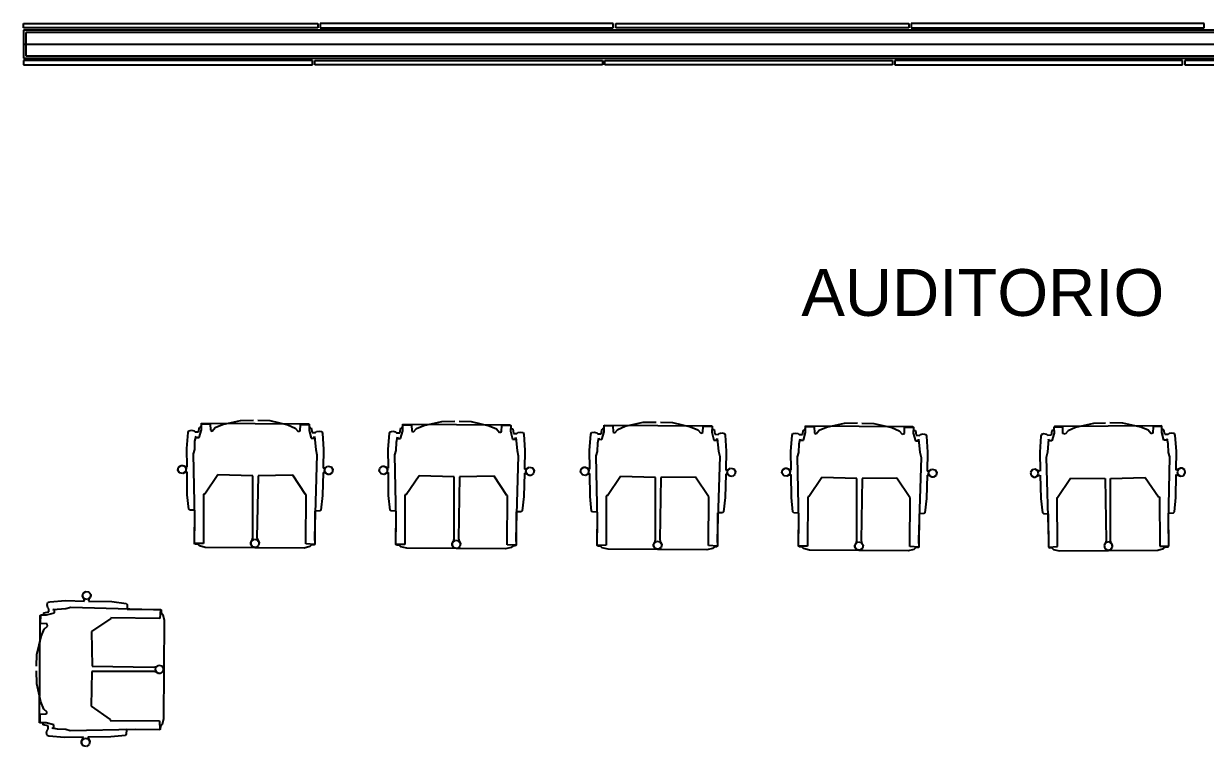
# Model space of a CAD drawing. Header units: millimetres. Extents: x 32.4 to 129.7, y 76.1 to 139.3.
# Drawn here: x 76.03 to 81.08, y 78.74 to 81.83 of the extents above; entities that cross this region are included whole.
import ezdxf

# ---------------------------------------------------------------- set-up
doc = ezdxf.new("R2010")
doc.units = ezdxf.units.MM
for name, color, linetype in [('HATCH LADRILLO COMUN', 7, 'Continuous'), ('Sectores', 3, 'Continuous'), ('tabique', 7, 'Continuous'), ('tabique revestimiento', 7, 'Continuous')]:
    doc.layers.add(name, color=color, linetype=linetype)
doc.styles.add('MtXpl_Arial_Unicode_', font='ARIALUNI.ttf')

msp = doc.modelspace()

# ---------------------------------------------------------------- linework, layer by layer
at = {"linetype": 'Continuous'}
for p, q in [((76.785069, 80.102491), (76.786104, 80.116429)), ((76.786104, 80.116429), (76.823655, 80.11641)), ((76.786105, 80.09031), (76.786302, 80.118768)), ((76.786302, 80.118768), (77.244931, 80.115875)), ((76.823655, 80.11641), (76.824419, 80.088642)), ((76.844986, 80.100301), (76.876261, 80.113504)), ((76.876261, 80.113504), (76.953414, 80.130552)), ((76.953414, 80.130552), (77.008849, 80.131558)), ((77.02768, 80.131335), (77.078842, 80.129759)), ((77.078842, 80.129759), (77.155794, 80.111735)), ((77.155794, 80.111735), (77.1869, 80.098136)), ((77.209011, 80.086491), (77.210136, 80.113963)), ((77.210136, 80.113963), (77.247685, 80.113507)), ((77.244931, 80.115875), (77.247685, 80.113507)), ((77.247685, 80.113507), (77.247166, 80.088097)), ((77.247685, 80.113507), (77.248542, 80.099557)), ((77.646229, 80.098571), (77.647263, 80.11251)), ((77.647263, 80.11251), (77.684815, 80.11249)), ((77.647264, 80.08639), (77.647462, 80.114848)), ((77.647462, 80.114848), (78.106091, 80.111955)), ((77.684815, 80.11249), (77.685579, 80.084722)), ((77.706146, 80.096381), (77.737421, 80.109585)), ((77.737421, 80.109585), (77.814574, 80.126632)), ((77.814574, 80.126632), (77.870009, 80.127638)), ((77.88884, 80.127416), (77.940001, 80.125839)), ((77.940001, 80.125839), (78.016954, 80.107815)), ((78.016954, 80.107815), (78.048059, 80.094216)), ((78.070171, 80.082571), (78.071296, 80.110044)), ((78.071296, 80.110044), (78.108844, 80.109587)), ((78.106091, 80.111955), (78.108844, 80.109587)), ((78.108844, 80.109587), (78.108325, 80.084177)), ((78.108844, 80.109587), (78.109702, 80.095637)), ((78.507389, 80.094651), (78.508423, 80.10859)), ((78.508423, 80.10859), (78.545974, 80.108571)), ((78.508424, 80.08247), (78.508621, 80.110928)), ((78.508621, 80.110928), (78.96725, 80.108035)), ((78.545974, 80.108571), (78.546739, 80.080802)), ((78.59858, 80.105665), (78.675733, 80.122712)), ((78.675733, 80.122712), (78.731169, 80.123718)), ((78.75, 80.123496), (78.801161, 80.121919)), ((78.801161, 80.121919), (78.878114, 80.103895)), ((78.93133, 80.078651), (78.932455, 80.106124)), ((78.932455, 80.106124), (78.970004, 80.105667)), ((78.96725, 80.108035), (78.970004, 80.105667)), ((79.369584, 80.078551), (79.369781, 80.107008)), ((79.369781, 80.107008), (79.82841, 80.104115)), ((79.45974, 80.101745), (79.536893, 80.118793)), ((79.536893, 80.118793), (79.592328, 80.119799)), ((79.611159, 80.119576), (79.662321, 80.117999)), ((79.662321, 80.117999), (79.739273, 80.099975)), ((80.893536, 80.107008), (80.434907, 80.104115)), ((80.600996, 80.117999), (80.524043, 80.099975)), ((80.652157, 80.119576), (80.600996, 80.117999)), ((80.726424, 80.118793), (80.670988, 80.119799)), ((80.803577, 80.101745), (80.726424, 80.118793)), ((80.893733, 80.078551), (80.893536, 80.107008)), ((76.724012, 80.011198), (76.729358, 80.07869)), ((76.729358, 80.07869), (76.732159, 80.086464)), ((76.732159, 80.086464), (76.743247, 80.088621)), ((76.743247, 80.088621), (76.755413, 80.086175)), ((76.755413, 80.086175), (76.759499, 80.081831)), ((76.758736, 80.04229), (76.763336, 80.064018)), ((76.759499, 80.081831), (76.773268, 80.082011)), ((76.763336, 80.064018), (76.765559, 80.057844)), ((76.765559, 80.057844), (76.777051, 80.057771)), ((76.773268, 80.082011), (76.777331, 80.102495)), ((76.777051, 80.057771), (76.786105, 80.09031)), ((76.777331, 80.102495), (76.785069, 80.102491)), ((76.824419, 80.088642), (76.831484, 80.085242)), ((76.831484, 80.085242), (76.844986, 80.100301)), ((77.1869, 80.098136), (77.199534, 80.083681)), ((77.199534, 80.083681), (77.209011, 80.086491)), ((77.247166, 80.088097), (77.255994, 80.054739)), ((77.248542, 80.099557), (77.25628, 80.099463)), ((77.25628, 80.099463), (77.26005, 80.079234)), ((77.26005, 80.079234), (77.273934, 80.078675)), ((77.267486, 80.054666), (77.270232, 80.062004)), ((77.270232, 80.062004), (77.274897, 80.006578)), ((77.273934, 80.078675), (77.277991, 80.082867)), ((77.277991, 80.082867), (77.290186, 80.085159)), ((77.290186, 80.085159), (77.301247, 80.082861)), ((77.301247, 80.082861), (77.303949, 80.075052)), ((77.303949, 80.075052), (77.30844, 80.007507)), ((77.585171, 80.007278), (77.590517, 80.07477)), ((77.590517, 80.07477), (77.593318, 80.082544)), ((77.593318, 80.082544), (77.604407, 80.084702)), ((77.604407, 80.084702), (77.616573, 80.082255)), ((77.616573, 80.082255), (77.620659, 80.077911)), ((77.619895, 80.03837), (77.624496, 80.060099)), ((77.620659, 80.077911), (77.634427, 80.078091)), ((77.624496, 80.060099), (77.626718, 80.053924)), ((77.634427, 80.078091), (77.63849, 80.098575)), ((77.63821, 80.053851), (77.647264, 80.08639)), ((77.63849, 80.098575), (77.646229, 80.098571)), ((77.685579, 80.084722), (77.692643, 80.081322)), ((77.692643, 80.081322), (77.706146, 80.096381)), ((78.048059, 80.094216), (78.060694, 80.079761)), ((78.060694, 80.079761), (78.070171, 80.082571)), ((78.108325, 80.084177), (78.117154, 80.050819)), ((78.109702, 80.095637), (78.11744, 80.095543)), ((78.11744, 80.095543), (78.121209, 80.075314)), ((78.121209, 80.075314), (78.135094, 80.074755)), ((78.128646, 80.050746), (78.131392, 80.058084)), ((78.131392, 80.058084), (78.136057, 80.002658)), ((78.135094, 80.074755), (78.13915, 80.078947)), ((78.13915, 80.078947), (78.151346, 80.081239)), ((78.151346, 80.081239), (78.162406, 80.078941)), ((78.162406, 80.078941), (78.165109, 80.071132)), ((78.165109, 80.071132), (78.169599, 80.003587)), ((78.446331, 80.003358), (78.451677, 80.07085)), ((78.451677, 80.07085), (78.454478, 80.078624)), ((78.454478, 80.078624), (78.465567, 80.080782)), ((78.465567, 80.080782), (78.477732, 80.078335)), ((78.477732, 80.078335), (78.481819, 80.073991)), ((78.481055, 80.034451), (78.485656, 80.056179)), ((78.481819, 80.073991), (78.495587, 80.074171)), ((78.485656, 80.056179), (78.487878, 80.050004)), ((78.495587, 80.074171), (78.49965, 80.094655)), ((78.49937, 80.049931), (78.508424, 80.08247)), ((78.49965, 80.094655), (78.507389, 80.094651)), ((78.546739, 80.080802), (78.553803, 80.077402)), ((78.553803, 80.077402), (78.567305, 80.092461)), ((78.567305, 80.092461), (78.59858, 80.105665)), ((78.878114, 80.103895), (78.909219, 80.090296)), ((78.909219, 80.090296), (78.921854, 80.075841)), ((78.921854, 80.075841), (78.93133, 80.078651)), ((78.970004, 80.105667), (78.969485, 80.080257)), ((78.969485, 80.080257), (78.978314, 80.046899)), ((78.970004, 80.105667), (78.970862, 80.091717)), ((78.970862, 80.091717), (78.9786, 80.091623)), ((78.9786, 80.091623), (78.982369, 80.071394)), ((78.982369, 80.071394), (78.996253, 80.070836)), ((78.996253, 80.070836), (79.00031, 80.075027)), ((79.00031, 80.075027), (79.012506, 80.077319)), ((79.012506, 80.077319), (79.023566, 80.075021)), ((79.023566, 80.075021), (79.026268, 80.067212)), ((79.026268, 80.067212), (79.030759, 79.999667)), ((79.307491, 79.999438), (79.312837, 80.06693)), ((79.312837, 80.06693), (79.315638, 80.074704)), ((79.315638, 80.074704), (79.326726, 80.076862)), ((79.326726, 80.076862), (79.338892, 80.074415)), ((79.338892, 80.074415), (79.342978, 80.070071)), ((79.342978, 80.070071), (79.356747, 80.070251)), ((79.356747, 80.070251), (79.36081, 80.090735)), ((79.36053, 80.046011), (79.369584, 80.078551)), ((79.36081, 80.090735), (79.368548, 80.090731)), ((79.368548, 80.090731), (79.369583, 80.10467)), ((79.369583, 80.10467), (79.407134, 80.104651)), ((79.407134, 80.104651), (79.407898, 80.076882)), ((79.407898, 80.076882), (79.414963, 80.073482)), ((79.414963, 80.073482), (79.428465, 80.088541)), ((79.428465, 80.088541), (79.45974, 80.101745)), ((79.739273, 80.099975), (79.770379, 80.086376)), ((79.770379, 80.086376), (79.783013, 80.071921)), ((79.783013, 80.071921), (79.79249, 80.074731)), ((79.79249, 80.074731), (79.793615, 80.102204)), ((79.793615, 80.102204), (79.831164, 80.101747)), ((79.82841, 80.104115), (79.831164, 80.101747)), ((79.831164, 80.101747), (79.830645, 80.076337)), ((79.830645, 80.076337), (79.839473, 80.042979)), ((79.831164, 80.101747), (79.832021, 80.087797)), ((79.832021, 80.087797), (79.839759, 80.087703)), ((79.839759, 80.087703), (79.843529, 80.067474)), ((79.843529, 80.067474), (79.857413, 80.066916)), ((79.857413, 80.066916), (79.86147, 80.071107)), ((79.86147, 80.071107), (79.873665, 80.073399)), ((79.873665, 80.073399), (79.884726, 80.071101)), ((79.884726, 80.071101), (79.887428, 80.063292)), ((79.887428, 80.063292), (79.891919, 79.995747)), ((80.375889, 80.063292), (80.371398, 79.995747)), ((80.378591, 80.071101), (80.375889, 80.063292)), ((80.389652, 80.073399), (80.378591, 80.071101)), ((80.401847, 80.071107), (80.389652, 80.073399)), ((80.405904, 80.066916), (80.401847, 80.071107)), ((80.419788, 80.067474), (80.405904, 80.066916)), ((80.423557, 80.087703), (80.419788, 80.067474)), ((80.431295, 80.087797), (80.423557, 80.087703)), ((80.432672, 80.076337), (80.423844, 80.042979)), ((80.432153, 80.101747), (80.431295, 80.087797)), ((80.434907, 80.104115), (80.432153, 80.101747)), ((80.469702, 80.102204), (80.432153, 80.101747)), ((80.432153, 80.101747), (80.432672, 80.076337)), ((80.470827, 80.074731), (80.469702, 80.102204)), ((80.480303, 80.071921), (80.470827, 80.074731)), ((80.492938, 80.086376), (80.480303, 80.071921)), ((80.524043, 80.099975), (80.492938, 80.086376)), ((80.834852, 80.088541), (80.803577, 80.101745)), ((80.848354, 80.073482), (80.834852, 80.088541)), ((80.855418, 80.076882), (80.848354, 80.073482)), ((80.856183, 80.104651), (80.855418, 80.076882)), ((80.893734, 80.10467), (80.856183, 80.104651)), ((80.902787, 80.046011), (80.893733, 80.078551)), ((80.894768, 80.090731), (80.893734, 80.10467)), ((80.902507, 80.090735), (80.894768, 80.090731)), ((80.90657, 80.070251), (80.902507, 80.090735)), ((80.920338, 80.070071), (80.90657, 80.070251)), ((80.924425, 80.074415), (80.920338, 80.070071)), ((80.93659, 80.076862), (80.924425, 80.074415)), ((80.947679, 80.074704), (80.93659, 80.076862)), ((80.95048, 80.06693), (80.947679, 80.074704)), ((80.955826, 79.999438), (80.95048, 80.06693)), ((76.724597, 79.930573), (76.724012, 80.011198)), ((76.752641, 79.987356), (76.757443, 80.006053)), ((76.757443, 80.006053), (76.758736, 80.04229)), ((77.255994, 80.054739), (77.267486, 80.054666)), ((77.274897, 80.006578), (77.280389, 79.984014)), ((77.30844, 80.007507), (77.30682, 79.926137)), ((77.585757, 79.926653), (77.585171, 80.007278)), ((77.618603, 80.002133), (77.619895, 80.03837)), ((77.626718, 80.053924), (77.63821, 80.053851)), ((78.117154, 80.050819), (78.128646, 80.050746)), ((78.479762, 79.998213), (78.481055, 80.034451)), ((78.487878, 80.050004), (78.49937, 80.049931)), ((78.978314, 80.046899), (78.989805, 80.046826)), ((78.989805, 80.046826), (78.992552, 80.054164)), ((78.992552, 80.054164), (78.997217, 79.998738)), ((79.340922, 79.994293), (79.342215, 80.030531)), ((79.342215, 80.030531), (79.346815, 80.052259)), ((79.346815, 80.052259), (79.349038, 80.046084)), ((79.349038, 80.046084), (79.36053, 80.046011)), ((79.839473, 80.042979), (79.850965, 80.042906)), ((79.850965, 80.042906), (79.853711, 80.050244)), ((79.853711, 80.050244), (79.858376, 79.994818)), ((80.409605, 80.050244), (80.40494, 79.994818)), ((80.412352, 80.042906), (80.409605, 80.050244)), ((80.423844, 80.042979), (80.412352, 80.042906)), ((80.914279, 80.046084), (80.902787, 80.046011)), ((80.916501, 80.052259), (80.914279, 80.046084)), ((80.921102, 80.030531), (80.916501, 80.052259)), ((80.922395, 79.994293), (80.921102, 80.030531)), ((76.757935, 79.709953), (76.752641, 79.987356)), ((77.280389, 79.984014), (77.270232, 79.631447)), ((77.6138, 79.983436), (77.618603, 80.002133)), ((77.619095, 79.706034), (77.6138, 79.983436)), ((78.141549, 79.980094), (78.131392, 79.627527)), ((78.136057, 80.002658), (78.141549, 79.980094)), ((78.169599, 80.003587), (78.16798, 79.922217)), ((78.446916, 79.922733), (78.446331, 80.003358)), ((78.47496, 79.979516), (78.479762, 79.998213)), ((78.480255, 79.702114), (78.47496, 79.979516)), ((79.002708, 79.976174), (78.992552, 79.623608)), ((78.997217, 79.998738), (79.002708, 79.976174)), ((79.030759, 79.999667), (79.02914, 79.918297)), ((79.308076, 79.918813), (79.307491, 79.999438)), ((79.33612, 79.975597), (79.340922, 79.994293)), ((79.341414, 79.698194), (79.33612, 79.975597)), ((79.863868, 79.972254), (79.853711, 79.619688)), ((79.858376, 79.994818), (79.863868, 79.972254)), ((79.891919, 79.995747), (79.890299, 79.914377)), ((80.371398, 79.995747), (80.373017, 79.914377)), ((80.40494, 79.994818), (80.399449, 79.972254)), ((80.399449, 79.972254), (80.409605, 79.619688)), ((80.921902, 79.698194), (80.927197, 79.975597)), ((80.927197, 79.975597), (80.922395, 79.994293)), ((80.955241, 79.918813), (80.955826, 79.999438)), ((76.68564, 79.91783), (76.688399, 79.931257)), ((76.68564, 79.91783), (76.688399, 79.931257)), ((76.693184, 79.906384), (76.68564, 79.91783)), ((76.693184, 79.906384), (76.68564, 79.91783)), ((76.688399, 79.931257), (76.699845, 79.938801)), ((76.688399, 79.931257), (76.699845, 79.938801)), ((76.688399, 79.931257), (76.688399, 79.931257)), ((76.688399, 79.931257), (76.688399, 79.931257)), ((76.706611, 79.903624), (76.693184, 79.906384)), ((76.706611, 79.903624), (76.693184, 79.906384)), ((76.699845, 79.938801), (76.713273, 79.936042)), ((76.699845, 79.938801), (76.706834, 79.938757)), ((76.724695, 79.911668), (76.706611, 79.903624)), ((76.718057, 79.911168), (76.706611, 79.903624)), ((76.706834, 79.938757), (76.724597, 79.930573)), ((76.713273, 79.936042), (76.720816, 79.924596)), ((76.720816, 79.924596), (76.718057, 79.911168)), ((76.725797, 79.813334), (76.724695, 79.911668)), ((77.306507, 79.908586), (77.304144, 79.809535)), ((77.317514, 79.905483), (77.306507, 79.908586)), ((77.30682, 79.926137), (77.317701, 79.9292)), ((77.313003, 79.913858), (77.315762, 79.927286)), ((77.320546, 79.902412), (77.313003, 79.913858)), ((77.315762, 79.927286), (77.327208, 79.934829)), ((77.326986, 79.899697), (77.317514, 79.905483)), ((77.317701, 79.9292), (77.327208, 79.934829)), ((77.327208, 79.934829), (77.340636, 79.93207)), ((77.327208, 79.934829), (77.340636, 79.93207)), ((77.34542, 79.907196), (77.333974, 79.899653)), ((77.34542, 79.907196), (77.333974, 79.899653)), ((77.340636, 79.93207), (77.348179, 79.920624)), ((77.340636, 79.93207), (77.348179, 79.920624)), ((77.348179, 79.920624), (77.34542, 79.907196)), ((77.348179, 79.920624), (77.34542, 79.907196)), ((77.5468, 79.91391), (77.549559, 79.927338)), ((77.5468, 79.91391), (77.549559, 79.927338)), ((77.554343, 79.902464), (77.5468, 79.91391)), ((77.554343, 79.902464), (77.5468, 79.91391)), ((77.549559, 79.927338), (77.561005, 79.934881)), ((77.549559, 79.927338), (77.561005, 79.934881)), ((77.549559, 79.927338), (77.549559, 79.927338)), ((77.549559, 79.927338), (77.549559, 79.927338)), ((77.561005, 79.934881), (77.574433, 79.932122)), ((77.561005, 79.934881), (77.567993, 79.934837)), ((77.585855, 79.907748), (77.567771, 79.899705)), ((77.579217, 79.907248), (77.567771, 79.899705)), ((77.567993, 79.934837), (77.585757, 79.926653)), ((77.574433, 79.932122), (77.581976, 79.920676)), ((77.581976, 79.920676), (77.579217, 79.907248)), ((77.586956, 79.809414), (77.585855, 79.907748)), ((78.167666, 79.904666), (78.165304, 79.805615)), ((78.178673, 79.901563), (78.167666, 79.904666)), ((78.16798, 79.922217), (78.178861, 79.92528)), ((78.174162, 79.909938), (78.176922, 79.923366)), ((78.181706, 79.898492), (78.174162, 79.909938)), ((78.176922, 79.923366), (78.188368, 79.930909)), ((78.178861, 79.92528), (78.188368, 79.930909)), ((78.188368, 79.930909), (78.201795, 79.92815)), ((78.188368, 79.930909), (78.201795, 79.92815)), ((78.201795, 79.92815), (78.209339, 79.916704)), ((78.201795, 79.92815), (78.209339, 79.916704)), ((78.209339, 79.916704), (78.20658, 79.903276)), ((78.209339, 79.916704), (78.20658, 79.903276)), ((78.407959, 79.90999), (78.410719, 79.923418)), ((78.407959, 79.90999), (78.410719, 79.923418)), ((78.415503, 79.898544), (78.407959, 79.90999)), ((78.415503, 79.898544), (78.407959, 79.90999)), ((78.410719, 79.923418), (78.422165, 79.930961)), ((78.410719, 79.923418), (78.422165, 79.930961)), ((78.410719, 79.923418), (78.410719, 79.923418)), ((78.410719, 79.923418), (78.410719, 79.923418)), ((78.422165, 79.930961), (78.435592, 79.928202)), ((78.422165, 79.930961), (78.429153, 79.930917)), ((78.447015, 79.903828), (78.42893, 79.895785)), ((78.429153, 79.930917), (78.446916, 79.922733)), ((78.435592, 79.928202), (78.443136, 79.916756)), ((78.443136, 79.916756), (78.440376, 79.903328)), ((78.448116, 79.805495), (78.447015, 79.903828)), ((79.02914, 79.918297), (79.04002, 79.92136)), ((79.035322, 79.906018), (79.038082, 79.919446)), ((79.042866, 79.894572), (79.035322, 79.906018)), ((79.038082, 79.919446), (79.049527, 79.926989)), ((79.04002, 79.92136), (79.049527, 79.926989)), ((79.049527, 79.926989), (79.062955, 79.92423)), ((79.049527, 79.926989), (79.062955, 79.92423)), ((79.062955, 79.92423), (79.070499, 79.912784)), ((79.062955, 79.92423), (79.070499, 79.912784)), ((79.070499, 79.912784), (79.067739, 79.899356)), ((79.070499, 79.912784), (79.067739, 79.899356)), ((79.269119, 79.90607), (79.271878, 79.919498)), ((79.269119, 79.90607), (79.271878, 79.919498)), ((79.276663, 79.894624), (79.269119, 79.90607)), ((79.276663, 79.894624), (79.269119, 79.90607)), ((79.271878, 79.919498), (79.283324, 79.927041)), ((79.271878, 79.919498), (79.283324, 79.927041)), ((79.271878, 79.919498), (79.271878, 79.919498)), ((79.271878, 79.919498), (79.271878, 79.919498)), ((79.283324, 79.927041), (79.296752, 79.924282)), ((79.283324, 79.927041), (79.290313, 79.926997)), ((79.290313, 79.926997), (79.308076, 79.918813)), ((79.296752, 79.924282), (79.304296, 79.912836)), ((79.304296, 79.912836), (79.301536, 79.899408)), ((79.890299, 79.914377), (79.90118, 79.91744)), ((79.896482, 79.902098), (79.899241, 79.915526)), ((79.899241, 79.915526), (79.910687, 79.923069)), ((79.90118, 79.91744), (79.910687, 79.923069)), ((79.910687, 79.923069), (79.924115, 79.92031)), ((79.910687, 79.923069), (79.924115, 79.92031)), ((79.924115, 79.92031), (79.931658, 79.908864)), ((79.924115, 79.92031), (79.931658, 79.908864)), ((79.931658, 79.908864), (79.928899, 79.895436)), ((79.931658, 79.908864), (79.928899, 79.895436)), ((80.339202, 79.92031), (80.331658, 79.908864)), ((80.339202, 79.92031), (80.331658, 79.908864)), ((80.331658, 79.908864), (80.334418, 79.895436)), ((80.331658, 79.908864), (80.334418, 79.895436)), ((80.35263, 79.923069), (80.339202, 79.92031)), ((80.35263, 79.923069), (80.339202, 79.92031)), ((80.364076, 79.915526), (80.35263, 79.923069)), ((80.362137, 79.91744), (80.35263, 79.923069)), ((80.373017, 79.914377), (80.362137, 79.91744)), ((80.366835, 79.902098), (80.364076, 79.915526)), ((80.973004, 79.926997), (80.955241, 79.918813)), ((80.966565, 79.924282), (80.959021, 79.912836)), ((80.959021, 79.912836), (80.961781, 79.899408)), ((80.979992, 79.927041), (80.966565, 79.924282)), ((80.979992, 79.927041), (80.973004, 79.926997)), ((80.991438, 79.919498), (80.979992, 79.927041)), ((80.991438, 79.919498), (80.979992, 79.927041)), ((80.986654, 79.894624), (80.994198, 79.90607)), ((80.986654, 79.894624), (80.994198, 79.90607)), ((80.994198, 79.90607), (80.991438, 79.919498)), ((80.991438, 79.919498), (80.991438, 79.919498)), ((80.994198, 79.90607), (80.991438, 79.919498)), ((80.991438, 79.919498), (80.991438, 79.919498)), ((76.856793, 79.898282), (76.800593, 79.816216)), ((77.005826, 79.894173), (76.856793, 79.898282)), ((77.006269, 79.629334), (77.005826, 79.894173)), ((77.029019, 79.894055), (77.023846, 79.629223)), ((77.176748, 79.896256), (77.029019, 79.894055)), ((77.231905, 79.813486), (77.176748, 79.896256)), ((77.333974, 79.899653), (77.320546, 79.902412)), ((77.333974, 79.899653), (77.326986, 79.899697)), ((77.567771, 79.899705), (77.554343, 79.902464)), ((77.567771, 79.899705), (77.554343, 79.902464)), ((77.717953, 79.894362), (77.661753, 79.812296)), ((77.866986, 79.890253), (77.717953, 79.894362)), ((77.867429, 79.625414), (77.866986, 79.890253)), ((77.890179, 79.890135), (77.885006, 79.625303)), ((78.037908, 79.892336), (77.890179, 79.890135)), ((78.093064, 79.809566), (78.037908, 79.892336)), ((78.188145, 79.895777), (78.178673, 79.901563)), ((78.195134, 79.895733), (78.181706, 79.898492)), ((78.195134, 79.895733), (78.188145, 79.895777)), ((78.20658, 79.903276), (78.195134, 79.895733)), ((78.20658, 79.903276), (78.195134, 79.895733)), ((78.42893, 79.895785), (78.415503, 79.898544)), ((78.42893, 79.895785), (78.415503, 79.898544)), ((78.440376, 79.903328), (78.42893, 79.895785)), ((78.579112, 79.890442), (78.522912, 79.808377)), ((78.728145, 79.886333), (78.579112, 79.890442)), ((78.728588, 79.621495), (78.728145, 79.886333)), ((78.751339, 79.886215), (78.746166, 79.621383)), ((78.899067, 79.888416), (78.751339, 79.886215)), ((78.954224, 79.805646), (78.899067, 79.888416)), ((79.028826, 79.900746), (79.026463, 79.801695)), ((79.039833, 79.897643), (79.028826, 79.900746)), ((79.049305, 79.891857), (79.039833, 79.897643)), ((79.056293, 79.891813), (79.042866, 79.894572)), ((79.056293, 79.891813), (79.049305, 79.891857)), ((79.067739, 79.899356), (79.056293, 79.891813)), ((79.067739, 79.899356), (79.056293, 79.891813)), ((79.29009, 79.891865), (79.276663, 79.894624)), ((79.29009, 79.891865), (79.276663, 79.894624)), ((79.308174, 79.899908), (79.29009, 79.891865)), ((79.301536, 79.899408), (79.29009, 79.891865)), ((79.309276, 79.801575), (79.308174, 79.899908)), ((79.440272, 79.886522), (79.384072, 79.804457)), ((79.589305, 79.882413), (79.440272, 79.886522)), ((79.589748, 79.617575), (79.589305, 79.882413)), ((79.612498, 79.882295), (79.607325, 79.617463)), ((79.760227, 79.884496), (79.612498, 79.882295)), ((79.815384, 79.801726), (79.760227, 79.884496)), ((79.889986, 79.896826), (79.887623, 79.797776)), ((79.900993, 79.893723), (79.889986, 79.896826)), ((79.904025, 79.890652), (79.896482, 79.902098)), ((79.910465, 79.887937), (79.900993, 79.893723)), ((79.917453, 79.887893), (79.904025, 79.890652)), ((79.917453, 79.887893), (79.910465, 79.887937)), ((79.928899, 79.895436), (79.917453, 79.887893)), ((79.928899, 79.895436), (79.917453, 79.887893)), ((80.334418, 79.895436), (80.345864, 79.887893)), ((80.334418, 79.895436), (80.345864, 79.887893)), ((80.345864, 79.887893), (80.359291, 79.890652)), ((80.345864, 79.887893), (80.352852, 79.887937)), ((80.352852, 79.887937), (80.362324, 79.893723)), ((80.359291, 79.890652), (80.366835, 79.902098)), ((80.362324, 79.893723), (80.373331, 79.896826)), ((80.373331, 79.896826), (80.375694, 79.797776)), ((80.447933, 79.801726), (80.50309, 79.884496)), ((80.50309, 79.884496), (80.650818, 79.882295)), ((80.650818, 79.882295), (80.655991, 79.617463)), ((80.673569, 79.617575), (80.674012, 79.882413)), ((80.674012, 79.882413), (80.823045, 79.886522)), ((80.823045, 79.886522), (80.879245, 79.804457)), ((80.954041, 79.801575), (80.955142, 79.899908)), ((80.955142, 79.899908), (80.973227, 79.891865)), ((80.961781, 79.899408), (80.973227, 79.891865)), ((80.973227, 79.891865), (80.986654, 79.894624)), ((80.973227, 79.891865), (80.986654, 79.894624)), ((76.732552, 79.751246), (76.725797, 79.813334)), ((76.79561, 79.816248), (76.794936, 79.604814)), ((76.800593, 79.816216), (76.79561, 79.816248)), ((77.234378, 79.81347), (77.231905, 79.813486)), ((77.23238, 79.603548), (77.234378, 79.81347)), ((77.304144, 79.809535), (77.296608, 79.747675)), ((77.593712, 79.747326), (77.586956, 79.809414)), ((77.65677, 79.812328), (77.656095, 79.600894)), ((77.661753, 79.812296), (77.65677, 79.812328)), ((78.095537, 79.80955), (78.093064, 79.809566)), ((78.09354, 79.599628), (78.095537, 79.80955)), ((78.165304, 79.805615), (78.157768, 79.743755)), ((78.454871, 79.743407), (78.448116, 79.805495)), ((78.51793, 79.808408), (78.517255, 79.596974)), ((78.522912, 79.808377), (78.51793, 79.808408)), ((78.956697, 79.80563), (78.954224, 79.805646)), ((78.954699, 79.595708), (78.956697, 79.80563)), ((79.379089, 79.804488), (79.378415, 79.593054)), ((79.384072, 79.804457), (79.379089, 79.804488)), ((80.879245, 79.804457), (80.884227, 79.804488)), ((80.884227, 79.804488), (80.884902, 79.593054)), ((79.026463, 79.801695), (79.018928, 79.739835)), ((79.316031, 79.739487), (79.309276, 79.801575)), ((79.817857, 79.80171), (79.815384, 79.801726)), ((79.815859, 79.591788), (79.817857, 79.80171)), ((79.887623, 79.797776), (79.880087, 79.735915)), ((80.375694, 79.797776), (80.383229, 79.735915)), ((80.44546, 79.80171), (80.447933, 79.801726)), ((80.447458, 79.591788), (80.44546, 79.80171)), ((80.947286, 79.739487), (80.954041, 79.801575)), ((76.736783, 79.747616), (76.732552, 79.751246)), ((76.757405, 79.746649), (76.736783, 79.747616)), ((76.756227, 79.6044), (76.757405, 79.746649)), ((76.756227, 79.6044), (76.757935, 79.709953)), ((77.271698, 79.743393), (77.271075, 79.60114)), ((77.292332, 79.744099), (77.271698, 79.743393)), ((77.296608, 79.747675), (77.292332, 79.744099)), ((77.597943, 79.743696), (77.593712, 79.747326)), ((77.618565, 79.742729), (77.597943, 79.743696)), ((77.617387, 79.60048), (77.618565, 79.742729)), ((77.617387, 79.60048), (77.619095, 79.706034)), ((78.132858, 79.739473), (78.132235, 79.59722)), ((78.153492, 79.740179), (78.132858, 79.739473)), ((78.157768, 79.743755), (78.153492, 79.740179)), ((78.459103, 79.739776), (78.454871, 79.743407)), ((78.479725, 79.738809), (78.459103, 79.739776)), ((78.478547, 79.59656), (78.479725, 79.738809)), ((78.478547, 79.59656), (78.480255, 79.702114)), ((78.994018, 79.735553), (78.993395, 79.5933)), ((79.014651, 79.736259), (78.994018, 79.735553)), ((79.018928, 79.739835), (79.014651, 79.736259)), ((79.320262, 79.735857), (79.316031, 79.739487)), ((79.340884, 79.734889), (79.320262, 79.735857)), ((79.339706, 79.59264), (79.340884, 79.734889)), ((79.855178, 79.731633), (79.854554, 79.58938)), ((79.875811, 79.732339), (79.855178, 79.731633)), ((79.880087, 79.735915), (79.875811, 79.732339)), ((80.383229, 79.735915), (80.387506, 79.732339)), ((80.387506, 79.732339), (80.408139, 79.731633)), ((80.408139, 79.731633), (80.408762, 79.58938)), ((80.922432, 79.734889), (80.943054, 79.735857)), ((80.92361, 79.59264), (80.922432, 79.734889)), ((80.943054, 79.735857), (80.947286, 79.739487)), ((79.339706, 79.59264), (79.341414, 79.698194)), ((80.92361, 79.59264), (80.921902, 79.698194)), ((76.794936, 79.604814), (76.756227, 79.6044)), ((76.758721, 79.601876), (76.756227, 79.6044)), ((76.77053, 79.601801), (76.758721, 79.601876)), ((76.778413, 79.594472), (76.77053, 79.601801)), ((76.997335, 79.602162), (77.000095, 79.61559)), ((76.997335, 79.602162), (76.99738, 79.609151)), ((77.004879, 79.590716), (76.997335, 79.602162)), ((77.004879, 79.590716), (76.997335, 79.602162)), ((76.99738, 79.609151), (77.003139, 79.618596)), ((77.000095, 79.61559), (77.011541, 79.623134)), ((77.003139, 79.618596), (77.006269, 79.629334)), ((77.011541, 79.623134), (77.024968, 79.620374)), ((77.023846, 79.629223), (77.026883, 79.618435)), ((77.024968, 79.620374), (77.032512, 79.608928)), ((77.026883, 79.618435), (77.032512, 79.608928)), ((77.032512, 79.608928), (77.029753, 79.595501)), ((77.032512, 79.608928), (77.029753, 79.595501)), ((77.271075, 79.60114), (77.23238, 79.603548)), ((77.271075, 79.60114), (77.26855, 79.598648)), ((77.270232, 79.631447), (77.271075, 79.60114)), ((77.656095, 79.600894), (77.617387, 79.60048)), ((77.858495, 79.598243), (77.861254, 79.61167)), ((77.858495, 79.598243), (77.858539, 79.605231)), ((77.858539, 79.605231), (77.864299, 79.614676)), ((77.861254, 79.61167), (77.8727, 79.619214)), ((77.864299, 79.614676), (77.867429, 79.625414)), ((77.8727, 79.619214), (77.886128, 79.616454)), ((77.885006, 79.625303), (77.888043, 79.614515)), ((77.886128, 79.616454), (77.893672, 79.605008)), ((77.888043, 79.614515), (77.893672, 79.605008)), ((77.893672, 79.605008), (77.890912, 79.591581)), ((77.893672, 79.605008), (77.890912, 79.591581)), ((78.131392, 79.627527), (78.132235, 79.59722)), ((78.719655, 79.594323), (78.722414, 79.60775)), ((78.719655, 79.594323), (78.719699, 79.601311)), ((78.719699, 79.601311), (78.725459, 79.610756)), ((78.722414, 79.60775), (78.73386, 79.615294)), ((78.725459, 79.610756), (78.728588, 79.621495)), ((78.73386, 79.615294), (78.747288, 79.612534)), ((78.746166, 79.621383), (78.749202, 79.610596)), ((78.747288, 79.612534), (78.754831, 79.601088)), ((78.749202, 79.610596), (78.754831, 79.601088)), ((78.754831, 79.601088), (78.752072, 79.587661)), ((78.754831, 79.601088), (78.752072, 79.587661)), ((78.992552, 79.623608), (78.993395, 79.5933)), ((79.580814, 79.590403), (79.583574, 79.60383)), ((79.580859, 79.597391), (79.586618, 79.606837)), ((79.583574, 79.60383), (79.59502, 79.611374)), ((79.586618, 79.606837), (79.589748, 79.617575)), ((79.59502, 79.611374), (79.608447, 79.608614)), ((79.607325, 79.617463), (79.610362, 79.606676)), ((79.608447, 79.608614), (79.615991, 79.597168)), ((79.610362, 79.606676), (79.615991, 79.597168)), ((79.853711, 79.619688), (79.854554, 79.58938)), ((80.409605, 79.619688), (80.408762, 79.58938)), ((80.654869, 79.608614), (80.647326, 79.597168)), ((80.652955, 79.606676), (80.647326, 79.597168)), ((80.655991, 79.617463), (80.652955, 79.606676)), ((80.668297, 79.611374), (80.654869, 79.608614)), ((80.679743, 79.60383), (80.668297, 79.611374)), ((80.676698, 79.606837), (80.673569, 79.617575)), ((80.682458, 79.597391), (80.676698, 79.606837)), ((80.682502, 79.590403), (80.679743, 79.60383)), ((76.802856, 79.588104), (76.778413, 79.594472)), ((77.225122, 79.585431), (76.802856, 79.588104)), ((77.018307, 79.587957), (77.004879, 79.590716)), ((77.018307, 79.587957), (77.004879, 79.590716)), ((77.029753, 79.595501), (77.018307, 79.587957)), ((77.029753, 79.595501), (77.018307, 79.587957)), ((77.249644, 79.591488), (77.225122, 79.585431)), ((77.257619, 79.598718), (77.249644, 79.591488)), ((77.26855, 79.598648), (77.257619, 79.598718)), ((77.619881, 79.597956), (77.617387, 79.60048)), ((77.631689, 79.597882), (77.619881, 79.597956)), ((77.639573, 79.590552), (77.631689, 79.597882)), ((77.664016, 79.584185), (77.639573, 79.590552)), ((78.086282, 79.581511), (77.664016, 79.584185)), ((77.866039, 79.586797), (77.858495, 79.598243)), ((77.866039, 79.586797), (77.858495, 79.598243)), ((77.879466, 79.584037), (77.866039, 79.586797)), ((77.879466, 79.584037), (77.866039, 79.586797)), ((77.890912, 79.591581), (77.879466, 79.584037)), ((77.890912, 79.591581), (77.879466, 79.584037)), ((78.110804, 79.587569), (78.086282, 79.581511)), ((78.132235, 79.59722), (78.09354, 79.599628)), ((78.118779, 79.594798), (78.110804, 79.587569)), ((78.12971, 79.594729), (78.118779, 79.594798)), ((78.132235, 79.59722), (78.12971, 79.594729)), ((78.517255, 79.596974), (78.478547, 79.59656)), ((78.48104, 79.594036), (78.478547, 79.59656)), ((78.492849, 79.593962), (78.48104, 79.594036)), ((78.500732, 79.586632), (78.492849, 79.593962)), ((78.525176, 79.580265), (78.500732, 79.586632)), ((78.947441, 79.577591), (78.525176, 79.580265)), ((78.727198, 79.582877), (78.719655, 79.594323)), ((78.727198, 79.582877), (78.719655, 79.594323)), ((78.740626, 79.580117), (78.727198, 79.582877)), ((78.740626, 79.580117), (78.727198, 79.582877)), ((78.752072, 79.587661), (78.740626, 79.580117)), ((78.752072, 79.587661), (78.740626, 79.580117)), ((78.971964, 79.583649), (78.947441, 79.577591)), ((78.993395, 79.5933), (78.954699, 79.595708)), ((78.979939, 79.590878), (78.971964, 79.583649)), ((78.990869, 79.590809), (78.979939, 79.590878)), ((78.993395, 79.5933), (78.990869, 79.590809)), ((79.378415, 79.593054), (79.339706, 79.59264)), ((79.3422, 79.590117), (79.339706, 79.59264)), ((79.354009, 79.590042), (79.3422, 79.590117)), ((79.361892, 79.582712), (79.354009, 79.590042)), ((79.386335, 79.576345), (79.361892, 79.582712)), ((79.808601, 79.573671), (79.386335, 79.576345)), ((79.580814, 79.590403), (79.580859, 79.597391)), ((79.588358, 79.578957), (79.580814, 79.590403)), ((79.588358, 79.578957), (79.580814, 79.590403)), ((79.601786, 79.576197), (79.588358, 79.578957)), ((79.601786, 79.576197), (79.588358, 79.578957)), ((79.613232, 79.583741), (79.601786, 79.576197)), ((79.613232, 79.583741), (79.601786, 79.576197)), ((79.615991, 79.597168), (79.613232, 79.583741)), ((79.615991, 79.597168), (79.613232, 79.583741)), ((79.833123, 79.579729), (79.808601, 79.573671)), ((79.854554, 79.58938), (79.815859, 79.591788)), ((79.841098, 79.586958), (79.833123, 79.579729)), ((79.852029, 79.586889), (79.841098, 79.586958)), ((79.854554, 79.58938), (79.852029, 79.586889)), ((80.408762, 79.58938), (80.447458, 79.591788)), ((80.408762, 79.58938), (80.411288, 79.586889)), ((80.411288, 79.586889), (80.422218, 79.586958)), ((80.422218, 79.586958), (80.430193, 79.579729)), ((80.430193, 79.579729), (80.454716, 79.573671)), ((80.454716, 79.573671), (80.876981, 79.576345)), ((80.647326, 79.597168), (80.650085, 79.583741)), ((80.647326, 79.597168), (80.650085, 79.583741)), ((80.650085, 79.583741), (80.661531, 79.576197)), ((80.650085, 79.583741), (80.661531, 79.576197)), ((80.661531, 79.576197), (80.674959, 79.578957)), ((80.661531, 79.576197), (80.674959, 79.578957)), ((80.674959, 79.578957), (80.682502, 79.590403)), ((80.674959, 79.578957), (80.682502, 79.590403)), ((80.682502, 79.590403), (80.682458, 79.597391)), ((80.876981, 79.576345), (80.901425, 79.582712)), ((80.884902, 79.593054), (80.92361, 79.59264)), ((80.901425, 79.582712), (80.909308, 79.590042)), ((80.909308, 79.590042), (80.921117, 79.590117)), ((80.921117, 79.590117), (80.92361, 79.59264)), ((76.280252, 79.392732), (76.291698, 79.400275)), ((76.280252, 79.392732), (76.291698, 79.400275)), ((76.291698, 79.400275), (76.305125, 79.397516)), ((76.291698, 79.400275), (76.305125, 79.397516)), ((76.127163, 79.342282), (76.12946, 79.353342)), ((76.12946, 79.353342), (76.137269, 79.356045)), ((76.137269, 79.356045), (76.204815, 79.360536)), ((76.204815, 79.360536), (76.286184, 79.358916)), ((76.277492, 79.379304), (76.280252, 79.392732)), ((76.277492, 79.379304), (76.280252, 79.392732)), ((76.285036, 79.367858), (76.277492, 79.379304)), ((76.283122, 79.369797), (76.277492, 79.379304)), ((76.286184, 79.358916), (76.283122, 79.369797)), ((76.298464, 79.365099), (76.285036, 79.367858)), ((76.30991, 79.372642), (76.298464, 79.365099)), ((76.306838, 79.36961), (76.303736, 79.358603)), ((76.303736, 79.358603), (76.402786, 79.35624)), ((76.305125, 79.397516), (76.312669, 79.38607)), ((76.305125, 79.397516), (76.312669, 79.38607)), ((76.312625, 79.379082), (76.306838, 79.36961)), ((76.312669, 79.38607), (76.30991, 79.372642)), ((76.312669, 79.38607), (76.312625, 79.379082)), ((76.402786, 79.35624), (76.464647, 79.348704)), ((76.464647, 79.348704), (76.468223, 79.344428)), ((76.096447, 79.297027), (76.098814, 79.29978)), ((76.098358, 79.262232), (76.098814, 79.29978)), ((76.098814, 79.29978), (76.112765, 79.300638)), ((76.098814, 79.29978), (76.124225, 79.299262)), ((76.112765, 79.300638), (76.112859, 79.308376)), ((76.112859, 79.308376), (76.133087, 79.312146)), ((76.124225, 79.299262), (76.157583, 79.30809)), ((76.129455, 79.330086), (76.127163, 79.342282)), ((76.133646, 79.32603), (76.129455, 79.330086)), ((76.133087, 79.312146), (76.133646, 79.32603)), ((76.150318, 79.322328), (76.205744, 79.326993)), ((76.157656, 79.319582), (76.150318, 79.322328)), ((76.157583, 79.30809), (76.157656, 79.319582)), ((76.205744, 79.326993), (76.228307, 79.332485)), ((76.228307, 79.332485), (76.580874, 79.322328)), ((76.468223, 79.344428), (76.468929, 79.323794)), ((76.468929, 79.323794), (76.611181, 79.323171)), ((76.580874, 79.322328), (76.611181, 79.323171)), ((76.611181, 79.323171), (76.608774, 79.284476)), ((76.611181, 79.323171), (76.613673, 79.320646)), ((76.613673, 79.320646), (76.613604, 79.309715)), ((76.613604, 79.309715), (76.620833, 79.30174)), ((76.620833, 79.30174), (76.626891, 79.277218)), ((76.093554, 78.838398), (76.096447, 79.297027)), ((76.125831, 79.261107), (76.098358, 79.262232)), ((76.114185, 79.238995), (76.128641, 79.25163)), ((76.128641, 79.25163), (76.125831, 79.261107)), ((76.398836, 79.284001), (76.316065, 79.228844)), ((76.398852, 79.286474), (76.398836, 79.284001)), ((76.608774, 79.284476), (76.398852, 79.286474)), ((76.626891, 79.277218), (76.624217, 78.854952)), ((76.082562, 79.130938), (76.100587, 79.20789)), ((76.100587, 79.20789), (76.114185, 79.238995)), ((76.316065, 79.228844), (76.318267, 79.081115)), ((76.080986, 79.079776), (76.082562, 79.130938)), ((76.081769, 79.00551), (76.080763, 79.060945)), ((76.318149, 79.057922), (76.31404, 78.908889)), ((76.582987, 79.058365), (76.318149, 79.057922)), ((76.318267, 79.081115), (76.583098, 79.075942)), ((76.593725, 79.055235), (76.582987, 79.058365)), ((76.583098, 79.075942), (76.593886, 79.078979)), ((76.589188, 79.063637), (76.591947, 79.077064)), ((76.596731, 79.052191), (76.589188, 79.063637)), ((76.591947, 79.077064), (76.603393, 79.084608)), ((76.603171, 79.049475), (76.593725, 79.055235)), ((76.593886, 79.078979), (76.603393, 79.084608)), ((76.610159, 79.049431), (76.596731, 79.052191)), ((76.610159, 79.049431), (76.603171, 79.049475)), ((76.603393, 79.084608), (76.616821, 79.081848)), ((76.603393, 79.084608), (76.616821, 79.081848)), ((76.621605, 79.056975), (76.610159, 79.049431)), ((76.621605, 79.056975), (76.610159, 79.049431)), ((76.616821, 79.081848), (76.624364, 79.070402)), ((76.616821, 79.081848), (76.624364, 79.070402)), ((76.624364, 79.070402), (76.621605, 79.056975)), ((76.624364, 79.070402), (76.621605, 79.056975)), ((76.098817, 78.928357), (76.081769, 79.00551)), ((76.112021, 78.897082), (76.098817, 78.928357)), ((76.127079, 78.883579), (76.112021, 78.897082)), ((76.31404, 78.908889), (76.396105, 78.852689)), ((76.095892, 78.838199), (76.095911, 78.875751)), ((76.095911, 78.875751), (76.123679, 78.876515)), ((76.123679, 78.876515), (76.127079, 78.883579)), ((76.396105, 78.852689), (76.396074, 78.847706)), ((76.396074, 78.847706), (76.607508, 78.847032)), ((76.607508, 78.847032), (76.607922, 78.808323)), ((76.624217, 78.854952), (76.61785, 78.830509)), ((76.122011, 78.838201), (76.093554, 78.838398)), ((76.10983, 78.837165), (76.095892, 78.838199)), ((76.109826, 78.829427), (76.10983, 78.837165)), ((76.130311, 78.825364), (76.109826, 78.829427)), ((76.154551, 78.829146), (76.122011, 78.838201)), ((76.1237, 78.795343), (76.126146, 78.807509)), ((76.125857, 78.784255), (76.1237, 78.795343)), ((76.126146, 78.807509), (76.13049, 78.811595)), ((76.13049, 78.811595), (76.130311, 78.825364)), ((76.148303, 78.815432), (76.154478, 78.817655)), ((76.170031, 78.810832), (76.148303, 78.815432)), ((76.154478, 78.817655), (76.154551, 78.829146)), ((76.206268, 78.809539), (76.170031, 78.810832)), ((76.224965, 78.804737), (76.206268, 78.809539)), ((76.502368, 78.810031), (76.224965, 78.804737)), ((76.465673, 78.809501), (76.464705, 78.788879)), ((76.607922, 78.808323), (76.465673, 78.809501)), ((76.607922, 78.808323), (76.502368, 78.810031)), ((76.610445, 78.810817), (76.607922, 78.808323)), ((76.61052, 78.822626), (76.610445, 78.810817)), ((76.61785, 78.830509), (76.61052, 78.822626)), ((76.133632, 78.781453), (76.125857, 78.784255)), ((76.201124, 78.776107), (76.133632, 78.781453)), ((76.281749, 78.776693), (76.201124, 78.776107)), ((76.273521, 78.751941), (76.27628, 78.765369)), ((76.273521, 78.751941), (76.273565, 78.758929)), ((76.281064, 78.740495), (76.273521, 78.751941)), ((76.281064, 78.740495), (76.273521, 78.751941)), ((76.273565, 78.758929), (76.281749, 78.776693)), ((76.27628, 78.765369), (76.287726, 78.772912)), ((76.287726, 78.772912), (76.301154, 78.770153)), ((76.305938, 78.745279), (76.294492, 78.737736)), ((76.305938, 78.745279), (76.294492, 78.737736)), ((76.398987, 78.777892), (76.300654, 78.776791)), ((76.300654, 78.776791), (76.308697, 78.758707)), ((76.301154, 78.770153), (76.308697, 78.758707)), ((76.308697, 78.758707), (76.305938, 78.745279)), ((76.308697, 78.758707), (76.305938, 78.745279)), ((76.461075, 78.784648), (76.398987, 78.777892)), ((76.464705, 78.788879), (76.461075, 78.784648)), ((76.294492, 78.737736), (76.281064, 78.740495)), ((76.281064, 78.740495), (76.281064, 78.740495)), ((76.294492, 78.737736), (76.281064, 78.740495)), ((76.281064, 78.740495), (76.281064, 78.740495))]:
    msp.add_line(p, q, dxfattribs=at)
at = {"layer": 'HATCH LADRILLO COMUN'}
for p, q in [((86.105871, 81.798632), (76.025871, 81.798632)), ((76.025871, 81.798632), (76.025871, 81.678632)), ((76.025871, 81.738632), (85.985871, 81.738632)), ((76.025871, 81.678632), (85.985871, 81.678632))]:
    msp.add_line(p, q, dxfattribs=at)
at = {"layer": 'tabique'}
for p, q in [((86.095871, 81.788632), (76.035871, 81.788632)), ((76.035871, 81.788632), (76.035871, 81.688632)), ((76.035871, 81.688632), (85.995871, 81.688632))]:
    msp.add_line(p, q, dxfattribs=at)
at = {"layer": 'tabique revestimiento'}
for p, q in [((76.025871, 81.826632), (77.284371, 81.826632)), ((76.025871, 81.808632), (76.025871, 81.826632)), ((77.284371, 81.826632), (77.284371, 81.808632)), ((78.547871, 81.826632), (77.294371, 81.826632)), ((77.294371, 81.826632), (77.294371, 81.808632)), ((78.547871, 81.808632), (78.547871, 81.826632)), ((78.557871, 81.826632), (79.811371, 81.826632)), ((78.557871, 81.808632), (78.557871, 81.826632)), ((79.811371, 81.826632), (79.811371, 81.808632)), ((81.074871, 81.826632), (79.821371, 81.826632)), ((79.821371, 81.826632), (79.821371, 81.808632)), ((81.074871, 81.808632), (81.074871, 81.826632)), ((77.284371, 81.808632), (76.025871, 81.808632)), ((77.294371, 81.808632), (78.547871, 81.808632)), ((79.811371, 81.808632), (78.557871, 81.808632)), ((79.821371, 81.808632), (81.074871, 81.808632)), ((77.261121, 81.668632), (76.025871, 81.668632)), ((76.025871, 81.668632), (76.025871, 81.650632)), ((76.025871, 81.650632), (77.261121, 81.650632)), ((77.261121, 81.650632), (77.261121, 81.668632)), ((77.271121, 81.668632), (78.501371, 81.668632)), ((77.271121, 81.650632), (77.271121, 81.668632)), ((78.501371, 81.650632), (77.271121, 81.650632)), ((78.501371, 81.668632), (78.501371, 81.650632)), ((78.511371, 81.668632), (79.741621, 81.668632)), ((78.511371, 81.650632), (78.511371, 81.668632)), ((79.741621, 81.650632), (78.511371, 81.650632)), ((79.741621, 81.668632), (79.741621, 81.650632)), ((80.981871, 81.668632), (79.751621, 81.668632)), ((79.751621, 81.668632), (79.751621, 81.650632)), ((79.751621, 81.650632), (80.981871, 81.650632)), ((80.981871, 81.650632), (80.981871, 81.668632)), ((82.222121, 81.668632), (80.991871, 81.668632)), ((80.991871, 81.668632), (80.991871, 81.650632)), ((80.991871, 81.650632), (82.222121, 81.650632))]:
    msp.add_line(p, q, dxfattribs=at)

# ---------------------------------------------------------------- texts
at = {"layer": 'Sectores', "style": 'MtXpl_Arial_Unicode_'}
msp.add_text('AUDITORIO', height=0.2, dxfattribs=at).set_placement((79.352053, 80.57759))

doc.saveas('drawing.dxf')
